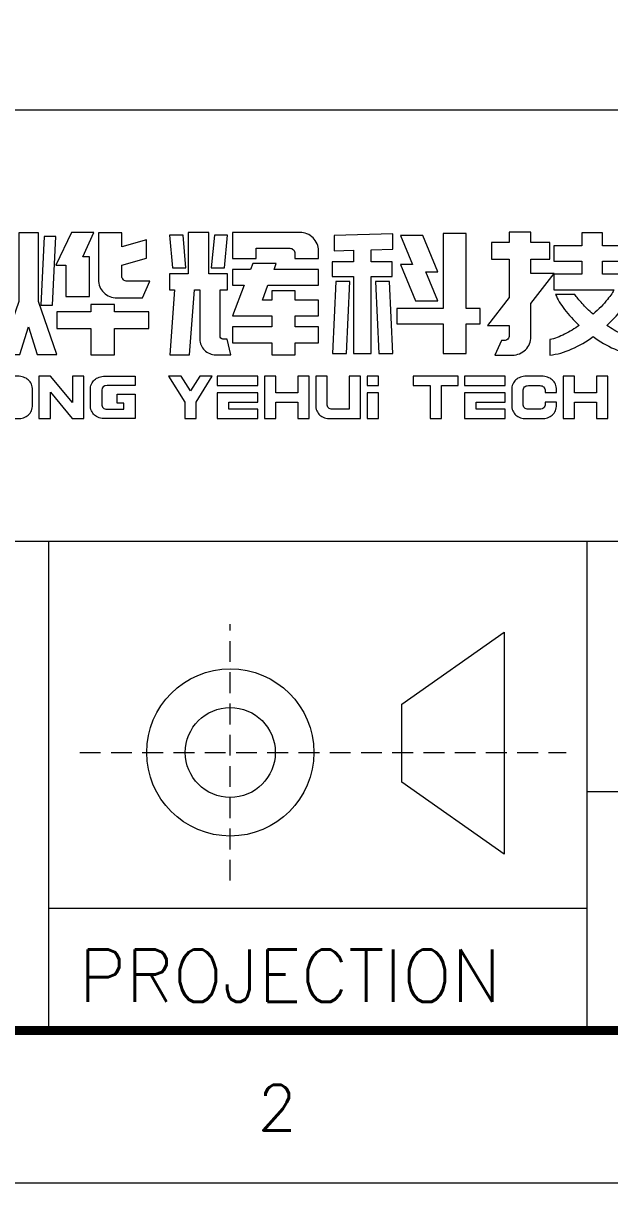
# Model space of a CAD drawing. Header units: millimetres. Extents: x 1251 to 1736, y 491 to 664.
# Drawn here: x 1437.1 to 1458.23, y 490.84 to 532.59 of the extents above; entities that cross this region are included whole.
import ezdxf

# ---------------------------------------------------------------- set-up
doc = ezdxf.new("R2010")
doc.units = ezdxf.units.MM
doc.header["$LTSCALE"] = 3
doc.linetypes.add('HIDDEN', pattern=[0.375, 0.25, -0.125])
doc.layers.add('d', color=4, linetype='Continuous')
doc.styles.add('romans', font='romans.shx')

# ---------------------------------------------------------------- blocks, each defined once
blk = doc.blocks.new('11123123')
at = {"layer": 'd', "color": 0, "lineweight": 0}
for p, q in [((807.927, 118.52), (807.927, 118.855)), ((807.927, 118.855), (808.606, 118.855)), ((808.178, 118.52), (807.927, 118.52))]:
    blk.add_line(p, q, dxfattribs=at)
for points, knots in [([(804.976, 122.326), (804.976, 122.326), (805.667, 120.336), (805.667, 120.336), (805.667, 120.336), (804.932, 120.336), (804.932, 120.336), (804.932, 120.336), (804.608, 121.376), (804.608, 121.376), (804.608, 121.376), (804.285, 120.336), (804.285, 120.336), (804.285, 120.336), (803.556, 120.336), (803.556, 120.336), (803.556, 120.336), (804.24, 122.326), (804.24, 122.326), (804.24, 122.326), (804.24, 124.907), (804.24, 124.907), (804.24, 124.907), (804.976, 124.907), (804.976, 124.907), (804.976, 124.907), (804.976, 122.326), (804.976, 122.326)], [0, 0, 0, 0, 1, 1, 1, 2, 2, 2, 3, 3, 3, 4, 4, 4, 5, 5, 5, 6, 6, 6, 7, 7, 7, 8, 8, 8, 9, 9, 9, 9]), ([(805.625, 123.696), (805.625, 123.696), (806.22, 124.919), (806.22, 124.919), (806.22, 124.919), (807.05, 124.919), (807.05, 124.919), (807.05, 124.919), (806.641, 124.006), (806.641, 124.006), (806.641, 124.006), (806.891, 124.006), (806.891, 124.006), (806.891, 124.006), (806.891, 122.517), (806.891, 122.517), (806.891, 122.517), (806.009, 122.517), (806.009, 122.517), (806.009, 122.517), (806.009, 123.696), (806.009, 123.696), (806.009, 123.696), (805.625, 123.696), (805.625, 123.696)], [0, 0, 0, 0, 1, 1, 1, 2, 2, 2, 3, 3, 3, 4, 4, 4, 5, 5, 5, 6, 6, 6, 7, 7, 7, 8, 8, 8, 8]), ([(808.108, 123.283), (808.108, 123.228), (808.127, 123.182), (808.165, 123.144), (808.203, 123.106), (808.251, 123.087), (808.311, 123.087), (808.311, 123.087), (809.154, 123.087), (809.154, 123.087), (809.154, 123.087), (808.881, 122.46), (808.881, 122.46), (808.881, 122.46), (807.929, 122.46), (807.929, 122.46), (807.831, 122.46), (807.74, 122.477), (807.654, 122.513), (807.569, 122.549), (807.495, 122.599), (807.431, 122.662), (807.367, 122.726), (807.317, 122.799), (807.281, 122.881), (807.244, 122.964), (807.226, 123.053), (807.226, 123.151), (807.226, 123.151), (807.226, 124.907), (807.226, 124.907), (807.226, 124.907), (808.108, 124.907), (808.108, 124.907), (808.108, 124.907), (808.108, 124.374), (808.108, 124.374), (808.108, 124.374), (809.033, 124.64), (809.033, 124.64), (809.033, 124.64), (809.033, 123.952), (809.033, 123.952), (809.033, 123.952), (808.108, 123.687), (808.108, 123.687), (808.108, 123.687), (808.108, 123.283), (808.108, 123.283)], [0, 0, 0, 0, 1, 1, 1, 2, 2, 2, 3, 3, 3, 4, 4, 4, 5, 5, 5, 6, 6, 6, 7, 7, 7, 8, 8, 8, 9, 9, 9, 10, 10, 10, 11, 11, 11, 12, 12, 12, 13, 13, 13, 14, 14, 14, 15, 15, 15, 16, 16, 16, 16]), ([(811.633, 120.329), (811.544, 120.329), (811.468, 120.344), (811.404, 120.374), (811.324, 120.407), (811.259, 120.452), (811.208, 120.507), (811.149, 120.554), (811.106, 120.615), (811.081, 120.691), (811.047, 120.758), (811.03, 120.834), (811.03, 120.919), (811.03, 120.919), (811.03, 122.764), (811.03, 122.764), (811.03, 122.764), (810.828, 122.764), (810.828, 122.764), (810.828, 122.764), (810.65, 120.329), (810.65, 120.329), (810.65, 120.329), (809.902, 120.329), (809.902, 120.329), (809.902, 120.329), (810.079, 122.764), (810.079, 122.764), (810.079, 122.764), (809.896, 122.764), (809.896, 122.764), (809.896, 122.764), (809.896, 123.36), (809.896, 123.36), (809.896, 123.36), (810.599, 123.36), (810.599, 123.36), (810.599, 123.36), (810.599, 124.919), (810.599, 124.919), (810.599, 124.919), (811.366, 124.919), (811.366, 124.919), (811.366, 124.919), (811.366, 123.36), (811.366, 123.36), (811.366, 123.36), (812.07, 123.36), (812.07, 123.36), (812.07, 123.36), (812.07, 122.764), (812.07, 122.764), (812.07, 122.764), (811.791, 122.764), (811.791, 122.764), (811.791, 122.764), (811.791, 121.02), (811.791, 121.02), (811.791, 120.995), (811.8, 120.974), (811.817, 120.957), (811.842, 120.932), (811.867, 120.919), (811.893, 120.919), (811.893, 120.919), (812.051, 120.919), (812.051, 120.919), (812.051, 120.919), (812.197, 120.329), (812.197, 120.329), (812.197, 120.329), (811.633, 120.329), (811.633, 120.329)], [0, 0, 0, 0, 1, 1, 1, 2, 2, 2, 3, 3, 3, 4, 4, 4, 5, 5, 5, 6, 6, 6, 7, 7, 7, 8, 8, 8, 9, 9, 9, 10, 10, 10, 11, 11, 11, 12, 12, 12, 13, 13, 13, 14, 14, 14, 15, 15, 15, 16, 16, 16, 17, 17, 17, 18, 18, 18, 19, 19, 19, 20, 20, 20, 21, 21, 21, 22, 22, 22, 23, 23, 23, 24, 24, 24, 24]), ([(809.896, 124.818), (809.896, 124.818), (810.403, 124.818), (810.403, 124.818), (810.403, 124.818), (810.511, 123.588), (810.511, 123.588), (810.511, 123.588), (810.01, 123.588), (810.01, 123.588), (810.01, 123.588), (809.896, 124.818), (809.896, 124.818)], [0, 0, 0, 0, 1, 1, 1, 2, 2, 2, 3, 3, 3, 4, 4, 4, 4]), ([(811.956, 123.588), (811.956, 123.588), (811.455, 123.588), (811.455, 123.588), (811.455, 123.588), (811.576, 124.818), (811.576, 124.818), (811.576, 124.818), (812.07, 124.818), (812.07, 124.818), (812.07, 124.818), (811.956, 123.588), (811.956, 123.588)], [0, 0, 0, 0, 1, 1, 1, 2, 2, 2, 3, 3, 3, 4, 4, 4, 4]), ([(814.784, 124.919), (814.877, 124.919), (814.965, 124.902), (815.05, 124.869), (815.139, 124.826), (815.215, 124.773), (815.278, 124.71), (815.333, 124.655), (815.384, 124.581), (815.43, 124.488), (815.464, 124.416), (815.481, 124.328), (815.481, 124.222), (815.481, 124.222), (815.481, 123.937), (815.481, 123.937), (815.481, 123.937), (814.6, 123.937), (814.6, 123.937), (814.6, 123.937), (814.6, 124.127), (814.6, 124.127), (814.6, 124.182), (814.581, 124.228), (814.543, 124.267), (814.505, 124.304), (814.458, 124.324), (814.403, 124.324), (814.403, 124.324), (813.142, 124.324), (813.142, 124.324), (813.142, 124.324), (813.142, 123.937), (813.142, 123.937), (813.142, 123.937), (812.26, 123.937), (812.26, 123.937), (812.26, 123.937), (812.26, 124.919), (812.26, 124.919), (812.26, 124.919), (814.784, 124.919), (814.784, 124.919)], [0, 0, 0, 0, 1, 1, 1, 2, 2, 2, 3, 3, 3, 4, 4, 4, 5, 5, 5, 6, 6, 6, 7, 7, 7, 8, 8, 8, 9, 9, 9, 10, 10, 10, 11, 11, 11, 12, 12, 12, 13, 13, 13, 14, 14, 14, 14]), ([(817.459, 124.267), (817.459, 124.267), (817.459, 123.81), (817.459, 123.81), (817.459, 123.81), (818.245, 123.81), (818.245, 123.81), (818.245, 123.81), (818.245, 123.265), (818.245, 123.265), (818.245, 123.265), (817.459, 123.265), (817.459, 123.265), (817.459, 123.265), (817.459, 120.374), (817.459, 120.374), (817.459, 120.374), (816.793, 120.374), (816.793, 120.374), (816.793, 120.374), (816.793, 123.265), (816.793, 123.265), (816.793, 123.265), (816.001, 123.265), (816.001, 123.265), (816.001, 123.265), (816.001, 123.81), (816.001, 123.81), (816.001, 123.81), (816.793, 123.81), (816.793, 123.81), (816.793, 123.81), (816.793, 124.247), (816.793, 124.247), (816.793, 124.247), (816.064, 124.222), (816.064, 124.222), (816.064, 124.222), (816.064, 124.799), (816.064, 124.799), (816.064, 124.799), (818.271, 124.869), (818.271, 124.869), (818.271, 124.869), (818.271, 124.292), (818.271, 124.292), (818.271, 124.292), (817.459, 124.267), (817.459, 124.267)], [0, 0, 0, 0, 1, 1, 1, 2, 2, 2, 3, 3, 3, 4, 4, 4, 5, 5, 5, 6, 6, 6, 7, 7, 7, 8, 8, 8, 9, 9, 9, 10, 10, 10, 11, 11, 11, 12, 12, 12, 13, 13, 13, 14, 14, 14, 15, 15, 15, 16, 16, 16, 16]), ([(821.016, 122.06), (821.016, 122.06), (821.548, 122.06), (821.548, 122.06), (821.548, 122.06), (821.548, 121.489), (821.548, 121.489), (821.548, 121.489), (821.016, 121.489), (821.016, 121.489), (821.016, 121.489), (821.016, 120.38), (821.016, 120.38), (821.016, 120.38), (820.153, 120.38), (820.153, 120.38), (820.153, 120.38), (820.153, 121.489), (820.153, 121.489), (820.153, 121.489), (818.416, 121.489), (818.416, 121.489), (818.416, 121.489), (818.416, 122.06), (818.416, 122.06), (818.416, 122.06), (820.153, 122.06), (820.153, 122.06), (820.153, 122.06), (820.153, 124.881), (820.153, 124.881), (820.153, 124.881), (821.016, 124.881), (821.016, 124.881), (821.016, 124.881), (821.016, 122.06), (821.016, 122.06)], [0, 0, 0, 0, 1, 1, 1, 2, 2, 2, 3, 3, 3, 4, 4, 4, 5, 5, 5, 6, 6, 6, 7, 7, 7, 8, 8, 8, 9, 9, 9, 10, 10, 10, 11, 11, 11, 12, 12, 12, 12]), ([(819.963, 123.442), (819.963, 123.442), (819.513, 123.442), (819.513, 123.442), (819.513, 123.442), (819.963, 122.352), (819.963, 122.352), (819.963, 122.352), (819.12, 122.352), (819.12, 122.352), (819.12, 122.352), (818.562, 123.715), (818.562, 123.715), (818.562, 123.715), (819.012, 123.715), (819.012, 123.715), (819.012, 123.715), (818.562, 124.805), (818.562, 124.805), (818.562, 124.805), (819.399, 124.805), (819.399, 124.805), (819.399, 124.805), (819.963, 123.442), (819.963, 123.442)], [0, 0, 0, 0, 1, 1, 1, 2, 2, 2, 3, 3, 3, 4, 4, 4, 5, 5, 5, 6, 6, 6, 7, 7, 7, 8, 8, 8, 8]), ([(823.45, 123.918), (823.45, 123.918), (823.45, 123.372), (823.45, 123.372), (823.45, 123.372), (824.325, 123.372), (824.325, 123.372), (824.325, 123.372), (823.45, 122.25), (823.45, 122.25), (823.45, 122.25), (823.45, 121.008), (823.45, 121.008), (823.45, 120.91), (823.432, 120.821), (823.396, 120.738), (823.36, 120.656), (823.311, 120.583), (823.247, 120.52), (823.184, 120.456), (823.11, 120.406), (823.025, 120.371), (822.941, 120.335), (822.85, 120.317), (822.753, 120.317), (822.753, 120.317), (822.094, 120.317), (822.094, 120.317), (822.094, 120.317), (822.341, 120.862), (822.341, 120.862), (822.341, 120.862), (822.442, 120.862), (822.442, 120.862), (822.497, 120.862), (822.544, 120.881), (822.582, 120.919), (822.62, 120.957), (822.639, 121.003), (822.639, 121.059), (822.639, 121.059), (822.639, 121.432), (822.639, 121.432), (822.639, 121.432), (821.821, 121.432), (821.821, 121.432), (821.821, 121.432), (822.639, 122.479), (822.639, 122.479), (822.639, 122.479), (822.639, 123.918), (822.639, 123.918), (822.639, 123.918), (821.967, 123.918), (821.967, 123.918), (821.967, 123.918), (821.967, 124.545), (821.967, 124.545), (821.967, 124.545), (822.639, 124.545), (822.639, 124.545), (822.639, 124.545), (822.639, 124.932), (822.639, 124.932), (822.639, 124.932), (823.45, 124.932), (823.45, 124.932), (823.45, 124.932), (823.45, 124.545), (823.45, 124.545), (823.45, 124.545), (824.16, 124.545), (824.16, 124.545), (824.16, 124.545), (824.16, 123.918), (824.16, 123.918), (824.16, 123.918), (823.45, 123.918), (823.45, 123.918)], [0, 0, 0, 0, 1, 1, 1, 2, 2, 2, 3, 3, 3, 4, 4, 4, 5, 5, 5, 6, 6, 6, 7, 7, 7, 8, 8, 8, 9, 9, 9, 10, 10, 10, 11, 11, 11, 12, 12, 12, 13, 13, 13, 14, 14, 14, 15, 15, 15, 16, 16, 16, 17, 17, 17, 18, 18, 18, 19, 19, 19, 20, 20, 20, 21, 21, 21, 22, 22, 22, 23, 23, 23, 24, 24, 24, 25, 25, 25, 26, 26, 26, 26]), ([(827.248, 122.764), (827.201, 122.578), (827.093, 122.367), (826.924, 122.13), (826.755, 121.893), (826.546, 121.661), (826.297, 121.432), (826.474, 121.31), (826.657, 121.2), (826.845, 121.103), (827.033, 121.006), (827.218, 120.938), (827.4, 120.9), (827.4, 120.9), (827.4, 120.317), (827.4, 120.317), (827.129, 120.346), (826.856, 120.423), (826.579, 120.548), (826.302, 120.673), (826.037, 120.828), (825.783, 121.014), (825.53, 120.828), (825.263, 120.673), (824.984, 120.548), (824.705, 120.423), (824.431, 120.346), (824.16, 120.317), (824.16, 120.317), (824.16, 120.9), (824.16, 120.9), (824.342, 120.938), (824.527, 121.006), (824.715, 121.103), (824.903, 121.2), (825.086, 121.31), (825.263, 121.432), (825.052, 121.627), (824.869, 121.824), (824.715, 122.025), (824.561, 122.226), (824.448, 122.415), (824.376, 122.593), (824.376, 122.593), (825.099, 122.593), (825.099, 122.593), (825.162, 122.495), (825.253, 122.382), (825.371, 122.254), (825.489, 122.125), (825.627, 121.991), (825.783, 121.851), (825.999, 122.045), (826.176, 122.228), (826.316, 122.399), (826.455, 122.57), (826.535, 122.692), (826.557, 122.764), (826.557, 122.764), (824.312, 122.764), (824.312, 122.764), (824.312, 122.764), (824.312, 123.347), (824.312, 123.347), (824.312, 123.347), (825.358, 123.347), (825.358, 123.347), (825.358, 123.347), (825.358, 123.835), (825.358, 123.835), (825.358, 123.835), (824.312, 123.835), (824.312, 123.835), (824.312, 123.835), (824.312, 124.418), (824.312, 124.418), (824.312, 124.418), (825.358, 124.418), (825.358, 124.418), (825.358, 124.418), (825.358, 124.907), (825.358, 124.907), (825.358, 124.907), (826.132, 124.907), (826.132, 124.907), (826.132, 124.907), (826.132, 124.418), (826.132, 124.418), (826.132, 124.418), (827.248, 124.418), (827.248, 124.418), (827.248, 124.418), (827.248, 123.835), (827.248, 123.835), (827.248, 123.835), (826.132, 123.835), (826.132, 123.835), (826.132, 123.835), (826.132, 123.347), (826.132, 123.347), (826.132, 123.347), (827.248, 123.347), (827.248, 123.347), (827.248, 123.347), (827.248, 122.764), (827.248, 122.764)], [0, 0, 0, 0, 1, 1, 1, 2, 2, 2, 3, 3, 3, 4, 4, 4, 5, 5, 5, 6, 6, 6, 7, 7, 7, 8, 8, 8, 9, 9, 9, 10, 10, 10, 11, 11, 11, 12, 12, 12, 13, 13, 13, 14, 14, 14, 15, 15, 15, 16, 16, 16, 17, 17, 17, 18, 18, 18, 19, 19, 19, 20, 20, 20, 21, 21, 21, 22, 22, 22, 23, 23, 23, 24, 24, 24, 25, 25, 25, 26, 26, 26, 27, 27, 27, 28, 28, 28, 29, 29, 29, 30, 30, 30, 31, 31, 31, 32, 32, 32, 33, 33, 33, 34, 34, 34, 35, 35, 35, 35]), ([(805.508, 122.187), (805.508, 122.187), (805.065, 122.187), (805.065, 122.187), (805.065, 122.187), (805.191, 124.761), (805.191, 124.761), (805.191, 124.761), (805.629, 124.761), (805.629, 124.761), (805.629, 124.761), (805.508, 122.187), (805.508, 122.187)], [0, 0, 0, 0, 1, 1, 1, 2, 2, 2, 3, 3, 3, 4, 4, 4, 4]), ([(813.814, 123.531), (813.814, 123.531), (815.481, 123.531), (815.481, 123.531), (815.481, 123.531), (815.481, 122.935), (815.481, 122.935), (815.481, 122.935), (813.579, 122.935), (813.579, 122.935), (813.579, 122.935), (813.376, 122.383), (813.376, 122.383), (813.376, 122.383), (813.731, 122.383), (813.731, 122.383), (813.731, 122.383), (813.731, 122.732), (813.731, 122.732), (813.731, 122.732), (814.612, 122.732), (814.612, 122.732), (814.612, 122.732), (814.612, 122.383), (814.612, 122.383), (814.612, 122.383), (815.481, 122.383), (815.481, 122.383), (815.481, 122.383), (815.481, 121.794), (815.481, 121.794), (815.481, 121.794), (814.612, 121.794), (814.612, 121.794), (814.612, 121.794), (814.612, 121.375), (814.612, 121.375), (814.612, 121.375), (815.481, 121.375), (815.481, 121.375), (815.481, 121.375), (815.481, 120.773), (815.481, 120.773), (815.481, 120.773), (814.612, 120.773), (814.612, 120.773), (814.612, 120.773), (814.612, 120.329), (814.612, 120.329), (814.612, 120.329), (813.731, 120.329), (813.731, 120.329), (813.731, 120.329), (813.731, 120.773), (813.731, 120.773), (813.731, 120.773), (812.26, 120.773), (812.26, 120.773), (812.26, 120.773), (812.26, 121.375), (812.26, 121.375), (812.26, 121.375), (813.731, 121.375), (813.731, 121.375), (813.731, 121.375), (813.731, 121.794), (813.731, 121.794), (813.731, 121.794), (812.26, 121.794), (812.26, 121.794), (812.26, 121.794), (812.698, 122.935), (812.698, 122.935), (812.698, 122.935), (812.26, 122.935), (812.26, 122.935), (812.26, 122.935), (812.26, 123.531), (812.26, 123.531), (812.26, 123.531), (812.926, 123.531), (812.926, 123.531), (812.926, 123.531), (813.015, 123.759), (813.015, 123.759), (813.015, 123.759), (813.896, 123.759), (813.896, 123.759), (813.896, 123.759), (813.814, 123.531), (813.814, 123.531)], [0, 0, 0, 0, 1, 1, 1, 2, 2, 2, 3, 3, 3, 4, 4, 4, 5, 5, 5, 6, 6, 6, 7, 7, 7, 8, 8, 8, 9, 9, 9, 10, 10, 10, 11, 11, 11, 12, 12, 12, 13, 13, 13, 14, 14, 14, 15, 15, 15, 16, 16, 16, 17, 17, 17, 18, 18, 18, 19, 19, 19, 20, 20, 20, 21, 21, 21, 22, 22, 22, 23, 23, 23, 24, 24, 24, 25, 25, 25, 26, 26, 26, 27, 27, 27, 28, 28, 28, 29, 29, 29, 30, 30, 30, 30]), ([(816.007, 120.374), (816.007, 120.374), (816.134, 123.074), (816.134, 123.074), (816.134, 123.074), (816.654, 123.074), (816.654, 123.074), (816.654, 123.074), (816.527, 120.374), (816.527, 120.374), (816.527, 120.374), (816.007, 120.374), (816.007, 120.374)], [0, 0, 0, 0, 1, 1, 1, 2, 2, 2, 3, 3, 3, 4, 4, 4, 4]), ([(818.15, 123.074), (818.15, 123.074), (818.271, 120.374), (818.271, 120.374), (818.271, 120.374), (817.751, 120.374), (817.751, 120.374), (817.751, 120.374), (817.624, 123.074), (817.624, 123.074), (817.624, 123.074), (818.15, 123.074), (818.15, 123.074)], [0, 0, 0, 0, 1, 1, 1, 2, 2, 2, 3, 3, 3, 4, 4, 4, 4]), ([(807.829, 121.946), (807.829, 121.946), (809.116, 121.946), (809.116, 121.946), (809.116, 121.946), (809.116, 121.318), (809.116, 121.318), (809.116, 121.318), (807.829, 121.318), (807.829, 121.318), (807.829, 121.318), (807.829, 120.329), (807.829, 120.329), (807.829, 120.329), (806.948, 120.329), (806.948, 120.329), (806.948, 120.329), (806.948, 121.318), (806.948, 121.318), (806.948, 121.318), (805.667, 121.318), (805.667, 121.318), (805.667, 121.318), (805.667, 121.946), (805.667, 121.946), (805.667, 121.946), (806.948, 121.946), (806.948, 121.946), (806.948, 121.946), (806.948, 122.212), (806.948, 122.212), (806.948, 122.212), (807.829, 122.212), (807.829, 122.212), (807.829, 122.212), (807.829, 121.946), (807.829, 121.946)], [0, 0, 0, 0, 1, 1, 1, 2, 2, 2, 3, 3, 3, 4, 4, 4, 5, 5, 5, 6, 6, 6, 7, 7, 7, 8, 8, 8, 9, 9, 9, 10, 10, 10, 11, 11, 11, 12, 12, 12, 12]), ([(803.114, 119.228), (803.141, 119.292), (803.179, 119.346), (803.228, 119.39), (803.277, 119.434), (803.335, 119.468), (803.403, 119.491), (803.471, 119.514), (803.546, 119.526), (803.628, 119.526), (803.628, 119.526), (804.197, 119.526), (804.197, 119.526), (804.278, 119.526), (804.353, 119.514), (804.422, 119.491), (804.49, 119.468), (804.548, 119.434), (804.598, 119.39), (804.647, 119.346), (804.686, 119.292), (804.713, 119.228), (804.74, 119.163), (804.753, 119.09), (804.753, 119.006), (804.753, 119.006), (804.753, 118.456), (804.753, 118.456), (804.753, 118.373), (804.74, 118.298), (804.713, 118.233), (804.686, 118.168), (804.647, 118.114), (804.598, 118.07), (804.548, 118.026), (804.49, 117.992), (804.422, 117.97), (804.353, 117.948), (804.278, 117.936), (804.197, 117.936), (804.197, 117.936), (803.628, 117.936), (803.628, 117.936), (803.546, 117.936), (803.471, 117.948), (803.403, 117.97), (803.335, 117.992), (803.277, 118.026), (803.228, 118.07), (803.179, 118.114), (803.141, 118.168), (803.114, 118.233), (803.087, 118.298), (803.074, 118.373), (803.074, 118.456), (803.074, 118.456), (803.074, 119.006), (803.074, 119.006), (803.074, 119.09), (803.087, 119.163), (803.114, 119.228)], [0, 0, 0, 0, 1, 1, 1, 2, 2, 2, 3, 3, 3, 4, 4, 4, 5, 5, 5, 6, 6, 6, 7, 7, 7, 8, 8, 8, 9, 9, 9, 10, 10, 10, 11, 11, 11, 12, 12, 12, 13, 13, 13, 14, 14, 14, 15, 15, 15, 16, 16, 16, 17, 17, 17, 18, 18, 18, 19, 19, 19, 20, 20, 20, 20]), ([(806.679, 117.936), (806.679, 117.936), (806.248, 117.936), (806.248, 117.936), (806.248, 117.936), (805.426, 118.922), (805.426, 118.922), (805.426, 118.922), (805.426, 117.936), (805.426, 117.936), (805.426, 117.936), (804.999, 117.936), (804.999, 117.936), (804.999, 117.936), (804.999, 119.526), (804.999, 119.526), (804.999, 119.526), (805.433, 119.526), (805.433, 119.526), (805.433, 119.526), (806.252, 118.539), (806.252, 118.539), (806.252, 118.539), (806.252, 119.526), (806.252, 119.526), (806.252, 119.526), (806.679, 119.526), (806.679, 119.526), (806.679, 119.526), (806.679, 117.936), (806.679, 117.936)], [0, 0, 0, 0, 1, 1, 1, 2, 2, 2, 3, 3, 3, 4, 4, 4, 5, 5, 5, 6, 6, 6, 7, 7, 7, 8, 8, 8, 9, 9, 9, 10, 10, 10, 10]), ([(808.606, 118.855), (808.605, 118.262), (808.605, 117.936), (808.605, 117.936), (808.605, 117.936), (807.482, 117.936), (807.482, 117.936), (807.4, 117.936), (807.325, 117.948), (807.257, 117.97), (807.189, 117.992), (807.13, 118.026), (807.081, 118.07), (807.031, 118.114), (806.993, 118.168), (806.966, 118.233), (806.939, 118.298), (806.925, 118.373), (806.925, 118.456), (806.925, 118.456), (806.925, 119.006), (806.925, 119.006), (806.925, 119.09), (806.939, 119.163), (806.966, 119.228), (806.993, 119.292), (807.031, 119.346), (807.079, 119.39), (807.128, 119.434), (807.187, 119.468), (807.254, 119.491), (807.323, 119.514), (807.398, 119.526), (807.48, 119.526), (807.48, 119.526), (808.605, 119.526), (808.605, 119.526), (808.605, 119.526), (808.605, 119.173), (808.605, 119.173), (808.605, 119.173), (807.551, 119.173), (807.551, 119.173), (807.431, 119.173), (807.364, 119.118), (807.352, 119.008), (807.352, 119.008), (807.352, 118.491), (807.352, 118.491), (807.352, 118.424), (807.369, 118.374), (807.404, 118.34), (807.439, 118.306), (807.489, 118.289), (807.554, 118.289), (807.554, 118.289), (808.178, 118.289), (808.178, 118.289), (808.178, 118.289), (808.178, 118.399), (808.178, 118.52)], [5.398153, 5.398153, 5.398153, 5.398153, 6, 6, 6, 7, 7, 7, 8, 8, 8, 9, 9, 9, 10, 10, 10, 11, 11, 11, 12, 12, 12, 13, 13, 13, 14, 14, 14, 15, 15, 15, 16, 16, 16, 17, 17, 17, 18, 18, 18, 19, 19, 19, 20, 20, 20, 21, 21, 21, 22, 22, 22, 23, 23, 23, 24, 24, 24, 24.449505, 24.449505, 24.449505, 24.449505]), ([(810.679, 118.978), (810.679, 118.978), (811.027, 119.526), (811.027, 119.526), (811.027, 119.526), (811.5, 119.526), (811.5, 119.526), (811.5, 119.526), (810.89, 118.554), (810.89, 118.554), (810.89, 118.554), (810.89, 117.936), (810.89, 117.936), (810.89, 117.936), (810.463, 117.936), (810.463, 117.936), (810.463, 117.936), (810.463, 118.554), (810.463, 118.554), (810.463, 118.554), (809.855, 119.526), (809.855, 119.526), (809.855, 119.526), (810.326, 119.526), (810.326, 119.526), (810.326, 119.526), (810.679, 118.978), (810.679, 118.978)], [0, 0, 0, 0, 1, 1, 1, 2, 2, 2, 3, 3, 3, 4, 4, 4, 5, 5, 5, 6, 6, 6, 7, 7, 7, 8, 8, 8, 9, 9, 9, 9]), ([(813.206, 119.173), (813.206, 119.173), (811.688, 119.173), (811.688, 119.173), (811.688, 119.173), (811.688, 119.526), (811.688, 119.526), (811.688, 119.526), (813.206, 119.526), (813.206, 119.526), (813.206, 119.526), (813.206, 119.173), (813.206, 119.173)], [0, 0, 0, 0, 1, 1, 1, 2, 2, 2, 3, 3, 3, 4, 4, 4, 4]), ([(815.131, 117.936), (815.131, 117.936), (814.705, 117.936), (814.705, 117.936), (814.705, 117.936), (814.705, 118.554), (814.705, 118.554), (814.705, 118.554), (813.879, 118.554), (813.879, 118.554), (813.879, 118.554), (813.879, 117.936), (813.879, 117.936), (813.879, 117.936), (813.452, 117.936), (813.452, 117.936), (813.452, 117.936), (813.452, 119.526), (813.452, 119.526), (813.452, 119.526), (813.879, 119.526), (813.879, 119.526), (813.879, 119.526), (813.879, 118.906), (813.879, 118.906), (813.879, 118.906), (814.705, 118.906), (814.705, 118.906), (814.705, 118.906), (814.705, 119.526), (814.705, 119.526), (814.705, 119.526), (815.131, 119.526), (815.131, 119.526), (815.131, 119.526), (815.131, 117.936), (815.131, 117.936)], [0, 0, 0, 0, 1, 1, 1, 2, 2, 2, 3, 3, 3, 4, 4, 4, 5, 5, 5, 6, 6, 6, 7, 7, 7, 8, 8, 8, 9, 9, 9, 10, 10, 10, 11, 11, 11, 12, 12, 12, 12]), ([(816.63, 118.289), (816.63, 118.289), (816.63, 119.526), (816.63, 119.526), (816.63, 119.526), (817.057, 119.526), (817.057, 119.526), (817.057, 119.526), (817.057, 117.936), (817.057, 117.936), (817.057, 117.936), (815.932, 117.936), (815.932, 117.936), (815.85, 117.936), (815.775, 117.948), (815.707, 117.97), (815.639, 117.992), (815.58, 118.026), (815.532, 118.07), (815.483, 118.114), (815.445, 118.168), (815.418, 118.233), (815.391, 118.298), (815.377, 118.373), (815.377, 118.456), (815.377, 118.456), (815.377, 119.526), (815.377, 119.526), (815.377, 119.526), (815.804, 119.526), (815.804, 119.526), (815.804, 119.526), (815.804, 118.491), (815.804, 118.491), (815.804, 118.424), (815.822, 118.374), (815.857, 118.34), (815.891, 118.306), (815.941, 118.289), (816.006, 118.289), (816.006, 118.289), (816.63, 118.289), (816.63, 118.289)], [0, 0, 0, 0, 1, 1, 1, 2, 2, 2, 3, 3, 3, 4, 4, 4, 5, 5, 5, 6, 6, 6, 7, 7, 7, 8, 8, 8, 9, 9, 9, 10, 10, 10, 11, 11, 11, 12, 12, 12, 13, 13, 13, 14, 14, 14, 14]), ([(817.73, 119.173), (817.73, 119.173), (817.303, 119.173), (817.303, 119.173), (817.303, 119.173), (817.303, 119.526), (817.303, 119.526), (817.303, 119.526), (817.73, 119.526), (817.73, 119.526), (817.73, 119.526), (817.73, 119.173), (817.73, 119.173)], [0, 0, 0, 0, 1, 1, 1, 2, 2, 2, 3, 3, 3, 4, 4, 4, 4]), ([(820.718, 119.173), (820.718, 119.173), (820.092, 119.173), (820.092, 119.173), (820.092, 119.173), (820.092, 117.936), (820.092, 117.936), (820.092, 117.936), (819.665, 117.936), (819.665, 117.936), (819.665, 117.936), (819.665, 119.173), (819.665, 119.173), (819.665, 119.173), (819.039, 119.173), (819.039, 119.173), (819.039, 119.173), (819.039, 119.526), (819.039, 119.526), (819.039, 119.526), (820.718, 119.526), (820.718, 119.526), (820.718, 119.526), (820.718, 119.173), (820.718, 119.173)], [0, 0, 0, 0, 1, 1, 1, 2, 2, 2, 3, 3, 3, 4, 4, 4, 5, 5, 5, 6, 6, 6, 7, 7, 7, 8, 8, 8, 8]), ([(822.482, 119.173), (822.482, 119.173), (820.964, 119.173), (820.964, 119.173), (820.964, 119.173), (820.964, 119.526), (820.964, 119.526), (820.964, 119.526), (822.482, 119.526), (822.482, 119.526), (822.482, 119.526), (822.482, 119.173), (822.482, 119.173)], [0, 0, 0, 0, 1, 1, 1, 2, 2, 2, 3, 3, 3, 4, 4, 4, 4]), ([(823.981, 118.491), (823.981, 118.491), (823.981, 118.551), (823.981, 118.551), (823.981, 118.551), (824.408, 118.551), (824.408, 118.551), (824.408, 118.551), (824.408, 118.456), (824.408, 118.456), (824.408, 118.373), (824.394, 118.298), (824.367, 118.233), (824.34, 118.168), (824.302, 118.114), (824.252, 118.07), (824.203, 118.026), (824.144, 117.992), (824.076, 117.97), (824.008, 117.948), (823.933, 117.936), (823.851, 117.936), (823.851, 117.936), (823.282, 117.936), (823.282, 117.936), (823.2, 117.936), (823.125, 117.948), (823.057, 117.97), (822.989, 117.992), (822.931, 118.026), (822.882, 118.07), (822.833, 118.114), (822.795, 118.168), (822.768, 118.233), (822.741, 118.298), (822.728, 118.373), (822.728, 118.456), (822.728, 118.456), (822.728, 119.006), (822.728, 119.006), (822.728, 119.09), (822.741, 119.163), (822.768, 119.228), (822.795, 119.292), (822.833, 119.346), (822.882, 119.39), (822.931, 119.434), (822.989, 119.468), (823.057, 119.491), (823.125, 119.514), (823.2, 119.526), (823.282, 119.526), (823.282, 119.526), (823.851, 119.526), (823.851, 119.526), (823.933, 119.526), (824.008, 119.514), (824.076, 119.491), (824.144, 119.468), (824.203, 119.434), (824.252, 119.39), (824.302, 119.346), (824.34, 119.292), (824.367, 119.228), (824.394, 119.163), (824.408, 119.09), (824.408, 119.006), (824.408, 119.006), (824.408, 118.911), (824.408, 118.911), (824.408, 118.911), (823.981, 118.911), (823.981, 118.911), (823.981, 118.911), (823.981, 118.971), (823.981, 118.971), (823.981, 119.038), (823.963, 119.088), (823.928, 119.122), (823.894, 119.156), (823.844, 119.173), (823.779, 119.173), (823.779, 119.173), (823.357, 119.173), (823.357, 119.173), (823.292, 119.173), (823.242, 119.156), (823.207, 119.122), (823.172, 119.088), (823.155, 119.038), (823.155, 118.971), (823.155, 118.971), (823.155, 118.491), (823.155, 118.491), (823.155, 118.424), (823.172, 118.374), (823.207, 118.34), (823.242, 118.306), (823.292, 118.289), (823.357, 118.289), (823.357, 118.289), (823.779, 118.289), (823.779, 118.289), (823.844, 118.289), (823.894, 118.306), (823.928, 118.34), (823.963, 118.374), (823.981, 118.424), (823.981, 118.491)], [0, 0, 0, 0, 1, 1, 1, 2, 2, 2, 3, 3, 3, 4, 4, 4, 5, 5, 5, 6, 6, 6, 7, 7, 7, 8, 8, 8, 9, 9, 9, 10, 10, 10, 11, 11, 11, 12, 12, 12, 13, 13, 13, 14, 14, 14, 15, 15, 15, 16, 16, 16, 17, 17, 17, 18, 18, 18, 19, 19, 19, 20, 20, 20, 21, 21, 21, 22, 22, 22, 23, 23, 23, 24, 24, 24, 25, 25, 25, 26, 26, 26, 27, 27, 27, 28, 28, 28, 29, 29, 29, 30, 30, 30, 31, 31, 31, 32, 32, 32, 33, 33, 33, 34, 34, 34, 35, 35, 35, 36, 36, 36, 36]), ([(826.333, 117.936), (826.333, 117.936), (825.906, 117.936), (825.906, 117.936), (825.906, 117.936), (825.906, 118.554), (825.906, 118.554), (825.906, 118.554), (825.08, 118.554), (825.08, 118.554), (825.08, 118.554), (825.08, 117.936), (825.08, 117.936), (825.08, 117.936), (824.654, 117.936), (824.654, 117.936), (824.654, 117.936), (824.654, 119.526), (824.654, 119.526), (824.654, 119.526), (825.08, 119.526), (825.08, 119.526), (825.08, 119.526), (825.08, 118.906), (825.08, 118.906), (825.08, 118.906), (825.906, 118.906), (825.906, 118.906), (825.906, 118.906), (825.906, 119.526), (825.906, 119.526), (825.906, 119.526), (826.333, 119.526), (826.333, 119.526), (826.333, 119.526), (826.333, 117.936), (826.333, 117.936)], [0, 0, 0, 0, 1, 1, 1, 2, 2, 2, 3, 3, 3, 4, 4, 4, 5, 5, 5, 6, 6, 6, 7, 7, 7, 8, 8, 8, 9, 9, 9, 10, 10, 10, 11, 11, 11, 12, 12, 12, 12]), ([(811.688, 117.936), (811.688, 117.936), (811.688, 118.906), (811.688, 118.906), (811.688, 118.906), (813.206, 118.906), (813.206, 118.906), (813.206, 118.906), (813.206, 118.554), (813.206, 118.554), (813.206, 118.554), (812.115, 118.554), (812.115, 118.554), (812.115, 118.554), (812.115, 118.289), (812.115, 118.289), (812.115, 118.289), (813.206, 118.289), (813.206, 118.289), (813.206, 118.289), (813.206, 117.936), (813.206, 117.936), (813.206, 117.936), (811.688, 117.936), (811.688, 117.936)], [0, 0, 0, 0, 1, 1, 1, 2, 2, 2, 3, 3, 3, 4, 4, 4, 5, 5, 5, 6, 6, 6, 7, 7, 7, 8, 8, 8, 8]), ([(817.303, 117.936), (817.303, 117.936), (817.303, 118.906), (817.303, 118.906), (817.303, 118.906), (817.73, 118.906), (817.73, 118.906), (817.73, 118.906), (817.73, 117.936), (817.73, 117.936), (817.73, 117.936), (817.303, 117.936), (817.303, 117.936)], [0, 0, 0, 0, 1, 1, 1, 2, 2, 2, 3, 3, 3, 4, 4, 4, 4]), ([(820.964, 117.936), (820.964, 117.936), (820.964, 118.906), (820.964, 118.906), (820.964, 118.906), (822.482, 118.906), (822.482, 118.906), (822.482, 118.906), (822.482, 118.554), (822.482, 118.554), (822.482, 118.554), (821.391, 118.554), (821.391, 118.554), (821.391, 118.554), (821.391, 118.289), (821.391, 118.289), (821.391, 118.289), (822.482, 118.289), (822.482, 118.289), (822.482, 118.289), (822.482, 117.936), (822.482, 117.936), (822.482, 117.936), (820.964, 117.936), (820.964, 117.936)], [0, 0, 0, 0, 1, 1, 1, 2, 2, 2, 3, 3, 3, 4, 4, 4, 5, 5, 5, 6, 6, 6, 7, 7, 7, 8, 8, 8, 8])]:
    blk.add_open_spline(points, degree=3, knots=knots, dxfattribs=at)

msp = doc.modelspace()

# ---------------------------------------------------------------- linework, layer by layer
at = {"layer": 'd', "color": 0, "lineweight": 0}
for p, q in [((1365.535, 529.467), (1489.234, 529.467)), ((1365.535, 513.934), (1489.234, 513.934)), ((1438.032, 496.321), (1438.032, 513.934)), ((1457.415, 496.321), (1457.415, 513.934)), ((1457.415, 504.929), (1489.234, 504.929)), ((1438.032, 500.724), (1457.415, 500.724)), ((1489.234, 496.321), (1365.535, 496.321)), ((1251.382, 490.84), (1496.565, 490.84))]:
    msp.add_line(p, q, dxfattribs=at)
at = {"layer": 'd', "color": 0, "linetype": 'HIDDEN', "lineweight": 0}
for p, q in [((1444.559, 501.718), (1444.559, 510.946)), ((1439.142, 506.332), (1456.657, 506.332))]:
    msp.add_line(p, q, dxfattribs=at)
at = {"layer": 'd', "color": 0, "lineweight": 0, "const_width": 0.322}
msp.add_lwpolyline([(1489.234, 658.725), (1257.555, 658.725), (1257.555, 496.321), (1489.234, 496.321), (1489.234, 658.725)], dxfattribs=at)
at = {"layer": 'd', "color": 0, "lineweight": 0}
msp.add_lwpolyline([(1450.736, 505.265), (1450.736, 508.074), (1454.419, 510.663), (1454.419, 502.675)], close=True, dxfattribs=at)
for radius in [3.009, 1.62]:
    msp.add_circle((1444.559, 506.332), radius, dxfattribs=at)

# ---------------------------------------------------------------- block references
at = {"color": 0, "lineweight": 0, "xscale": 0.9599999999995816, "yscale": 0.9600000000000364, "zscale": 0.96}
msp.add_blockref('11123123', (664.873, 405.132), dxfattribs=at)

# ---------------------------------------------------------------- texts
at = {"layer": 'd', "color": 0, "lineweight": 0, "style": 'romans'}
for s, height, p in [('PROJECTION', 1.8871, (1439.106, 497.35)), ('2', 1.638, (1445.545, 492.727))]:
    msp.add_text(s, height=height, dxfattribs=at).set_placement(p)

doc.saveas('drawing.dxf')
